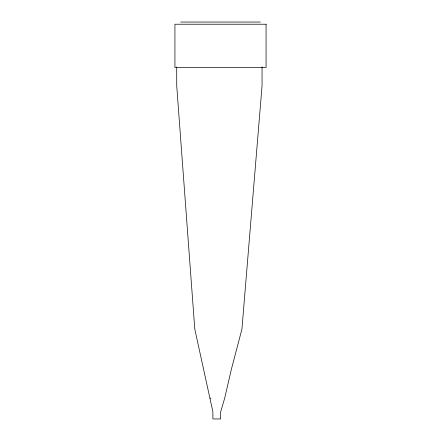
<?xml version="1.0" encoding="UTF-8"?>
<svg xmlns="http://www.w3.org/2000/svg" width="441" height="441" viewBox="0 0 441 441"><rect width="100%" height="100%" fill="white"/><g stroke="black" fill="none" stroke-linecap="round" stroke-linejoin="round"><path stroke-width="0.66" d="M180.639 22.05L260.355 22.05M210.186 398.184L210.925 398.184M262.048 66.916L262.048 85.841L241.933 329.14L231.36 369.349L224.684 398.184L220.671 411.833L220.671 418.95L212.887 418.95L212.887 411.833L194.795 329.14L176.725 85.841L176.725 66.916M266.072 24.222L174.928 24.222L174.928 67.501L266.072 67.501L266.072 24.222"/></g></svg>
